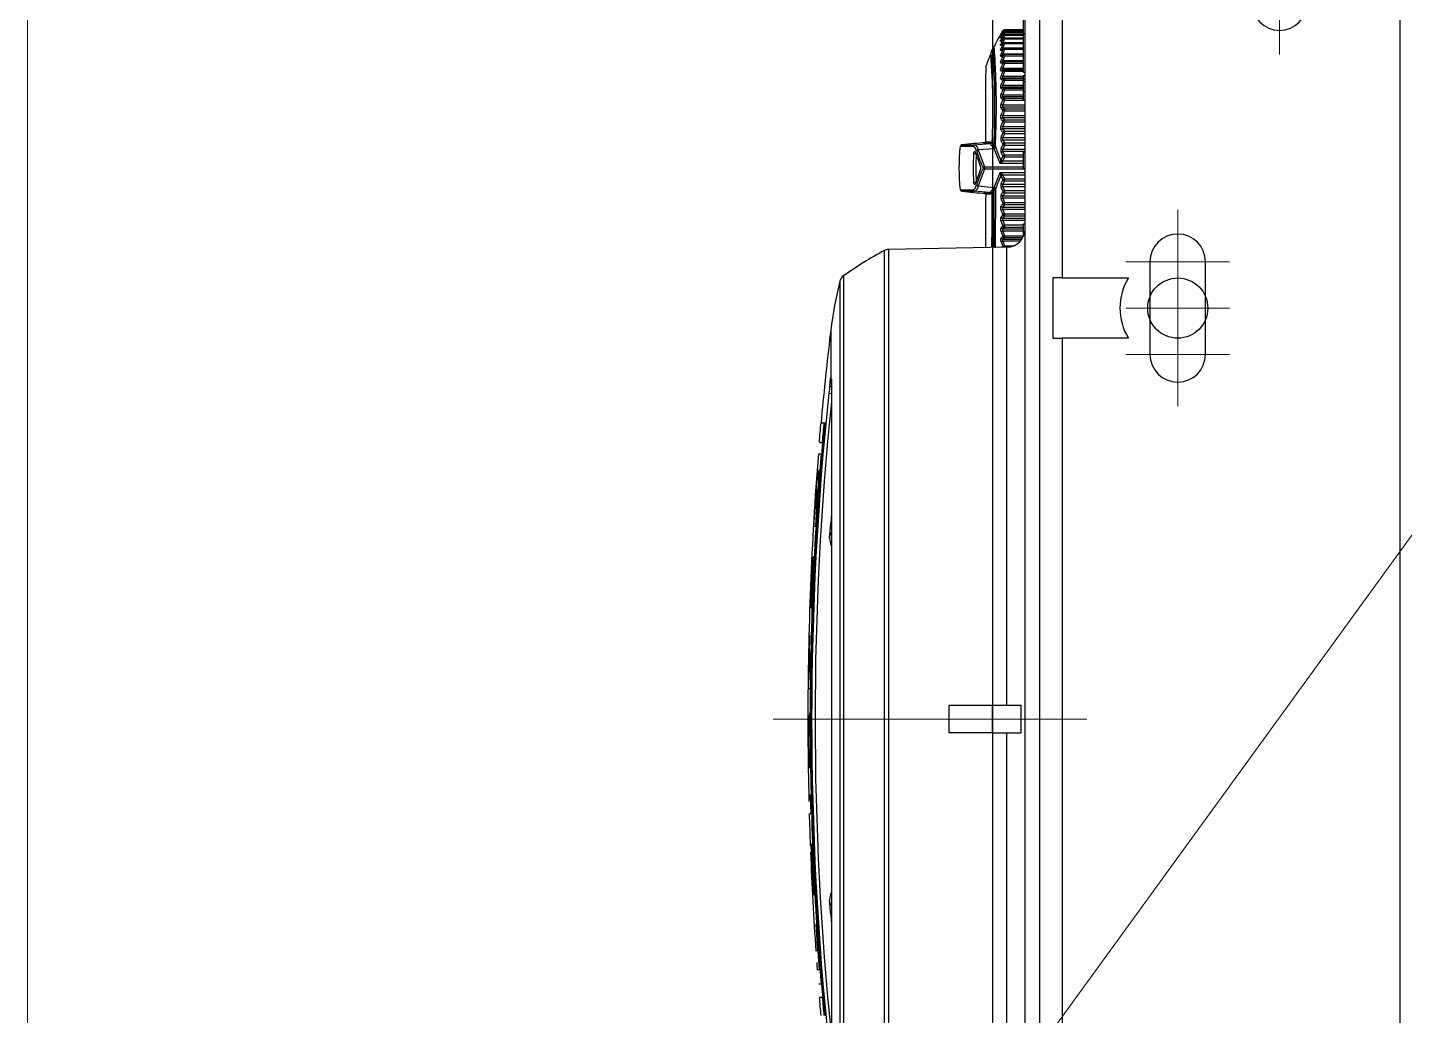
# Model space of a CAD drawing. Header units: millimetres. Extents: x -16130 to 36813, y -8099 to 27484.
# Drawn here: x 30734.5 to 30883.3, y 17626.1 to 17732.9 of the extents above; entities that cross this region are included whole.
import ezdxf

# ---------------------------------------------------------------- set-up
doc = ezdxf.new("R2010")
doc.units = ezdxf.units.MM
doc.header["$LTSCALE"] = 6
doc.linetypes.add('CENTER2', pattern=[28.575, 19.05, -3.175, 3.175, -3.175])
for name, color, linetype, lineweight in [('05_CENTER', 4, 'CENTER2', 13), ('07_TEXT', 3, 'Continuous', 13), ('08_DIM', 3, 'Continuous', 13)]:
    doc.layers.add(name, color=color, linetype=linetype, lineweight=lineweight)

# ---------------------------------------------------------------- blocks, each defined once
blk = doc.blocks.new('140.096b')
at = {"color": 0}
for p, q in [((-82.05, 78.86), (-83.94, 78.86)), ((-79.1, 78.89), (-79.1, 78.86)), ((-73.46, 78.79), (-79.1, 78.89)), ((-112.46, 77.37), (-112.46, 77.7)), ((-111.05, 77.55), (-111.05, 77.8)), ((-109.45, 77.73), (-104.58, 78.07)), ((-109.45, 77.9), (-109.45, 77.73)), ((-104.58, 78.12), (-107.45, 77.93)), ((-107.45, 77.93), (-107.45, 78.04)), ((-104.58, 78.07), (-104.58, 78.12)), ((-96.33, 78.63), (-101.36, 78.41)), ((-101.36, 78.26), (-95.89, 78.51)), ((-101.36, 78.41), (-101.36, 78.26)), ((-99.37, 78.48), (-95.99, 78.62)), ((-96.3, 78.59), (-99.37, 78.46)), ((-99.37, 78.43), (-96.3, 78.56)), ((-95.89, 78.55), (-99.37, 78.41)), ((-99.37, 78.46), (-99.37, 78.48)), ((-99.37, 78.41), (-99.37, 78.43)), ((-96.3, 78.56), (-96.3, 78.59)), ((-96.3, 78.56), (-96.3, 78.54)), ((-95.99, 78.62), (-95.99, 78.65)), ((-95.99, 78.62), (-95.99, 78.55)), ((-95.89, 78.51), (-95.89, 78.55)), ((-92.61, 78.76), (-92.61, 78.62)), ((-92.61, 78.62), (-90.61, 78.67)), ((-90.61, 78.67), (-90.61, 78.81)), ((-87.63, 78.78), (-85.63, 78.8)), ((-87.63, 78.78), (-87.63, 78.65)), ((-87.39, 78.83), (-87.39, 78.78)), ((-81.76, 78.69), (-81.76, 78.81)), ((-79.1, 78.86), (-79.1, 78.68)), ((-79.1, 78.86), (-77.28, 78.84)), ((-77.28, 78.84), (-77.28, 78.73)), ((-77.28, 78.73), (-75.28, 78.69)), ((-75.28, 78.8), (-73.46, 78.76)), ((-75.28, 78.69), (-75.28, 78.8)), ((-73.46, 78.76), (-73.46, 78.79)), ((-73.46, 78.76), (-73.46, 78.57)), ((-70.36, 78.7), (-70.36, 78.56)), ((-64.99, 78.49), (-70.36, 78.7)), ((-70.36, 78.56), (-64.89, 78.34)), ((-68.36, 78.6), (-64.99, 78.46)), ((-68.36, 78.59), (-68.36, 78.6)), ((-65.3, 78.46), (-68.36, 78.59)), ((-68.36, 78.53), (-68.36, 78.55)), ((-68.36, 78.55), (-65.3, 78.42)), ((-64.89, 78.38), (-68.36, 78.53)), ((-65.3, 78.42), (-65.3, 78.46)), ((-65.3, 78.42), (-65.3, 78.4)), ((-64.99, 78.46), (-64.99, 78.49)), ((-64.99, 78.46), (-64.99, 78.38)), ((-64.89, 78.34), (-64.89, 78.38)), ((-61.61, 78.31), (-58.1, 78.09)), ((-61.61, 78.16), (-61.61, 78.31)), ((-59.6, 78.04), (-61.61, 78.16)), ((-59.6, 78.16), (-58.65, 78.1)), ((-59.6, 78.13), (-59.6, 78.16)), ((-58.65, 78.07), (-59.6, 78.13)), ((-58.48, 78.03), (-59.6, 78.1)), ((-59.6, 78.1), (-59.6, 78.04)), ((-59.6, 78.04), (-59.6, 77.93)), ((-58.65, 78.1), (-58.65, 78.07)), ((-58.48, 78.03), (-58.48, 77.86)), ((-57.48, 77.89), (-57.48, 77.79)), ((-55.48, 77.75), (-57.48, 77.89)), ((-55.68, 77.79), (-55.68, 77.89)), ((-53.75, 77.8), (-53.75, 77.55)), ((-52.51, 77.71), (-52.51, 77.39)), ((-52.51, 77.39), (-52.51, 77.27)), ((-50.38, 77.54), (-50.38, 77.11)), ((-45.88, 76.41), (-118.92, 76.41)), ((-112.46, 77.37), (-112.46, 77.26)), ((-103.54, 76.5), (-101.94, 76.62)), ((-62.86, 76.62), (-61.26, 76.5)), ((-46.13, 76.56), (-46.14, 76.57)), ((-45.47, 76.5), (-46.13, 76.56)), ((-41.69, 76.5), (-45.47, 76.5)), ((-40.4, 76.5), (-41.69, 76.5)), ((-34.52, 75.12), (-130.28, 75.12)), ((-35.08, 75.51), (-129.72, 75.51)), ((-31.66, 70.26), (-133.14, 70.26)), ((-31.78, 70.72), (-133.02, 70.72)), ((-31.43, 57.47), (-31.66, 70.26)), ((-83.9, 63.7), (-80.9, 63.7)), ((-83.9, 59.05), (-83.9, 63.7)), ((-80.9, 63.7), (-80.9, 59.05)), ((-24.38, 61.06), (-24.38, 60.74)), ((-21.35, 60.74), (-21.35, 61.06)), ((-25.71, 59.19), (-25.71, 59.75)), ((-25.52, 59.36), (-25.38, 60.95)), ((-25.52, 59.93), (-25.52, 59.36)), ((-24.81, 60.55), (-24.96, 58.85)), ((-23.01, 59.87), (-24.81, 60.55)), ((-24.59, 60.85), (-23.08, 60.32)), ((-23.01, 55.5), (-23.01, 59.87)), ((-22.73, 59.87), (-23.01, 59.87)), ((-20.92, 60.55), (-22.73, 59.87)), ((-22.73, 59.87), (-22.73, 55.7)), ((-22.66, 60.32), (-21.14, 60.85)), ((-20.78, 58.85), (-20.92, 60.55)), ((-20.35, 60.95), (-20.21, 59.36)), ((-20.21, 59.36), (-20.21, 59.93)), ((-20.03, 59.75), (-20.03, 59.19)), ((-83.9, 59.05), (-83.9, 55.91)), ((-80.9, 59.05), (-83.9, 59.05)), ((-80.9, 59.05), (-80.9, 55.91)), ((-25.67, 59.05), (-25.71, 59.19)), ((-25.52, 59.36), (-25.49, 59.23)), ((-25.08, 58.66), (-25.2, 58.7)), ((-25.06, 58.89), (-24.96, 58.85)), ((-24.96, 58.85), (-23.37, 58.2)), ((-23.77, 58.08), (-23.69, 58.1)), ((-23.37, 58.2), (-23.37, 55.5)), ((-22.37, 58.2), (-20.78, 58.85)), ((-22.37, 55.7), (-22.37, 58.2)), ((-22.05, 58.1), (-21.97, 58.08)), ((-20.78, 58.85), (-20.67, 58.89)), ((-20.54, 58.71), (-20.65, 58.66)), ((-20.24, 59.23), (-20.21, 59.36)), ((-20.03, 59.19), (-20.07, 59.05)), ((-12.39, 57.9), (-12.39, 58.08)), ((-133.37, 57.47), (-83.9, 57.47)), ((-80.9, 57.47), (-31.43, 57.47)), ((-31.28, 57.72), (-31.44, 57.72)), ((-30.78, 57.9), (-31.28, 57.72)), ((-31.28, 57.72), (-31.28, 56.73)), ((-30.78, 56.02), (-30.78, 57.9)), ((-30.56, 57.9), (-30.56, 55.84)), ((-30.42, 57.72), (-30.56, 57.9)), ((-30.42, 55.76), (-30.42, 57.72)), ((-30.18, 57.72), (-30.42, 57.72)), ((-29.69, 57.9), (-30.18, 57.72)), ((-30.18, 57.72), (-30.18, 55.7)), ((-29.69, 55.7), (-29.69, 57.9)), ((-29.45, 57.9), (-29.45, 55.7)), ((-29.28, 57.72), (-29.45, 57.9)), ((-29.28, 55.7), (-29.28, 57.72)), ((-29.02, 57.72), (-29.28, 57.72)), ((-28.55, 57.9), (-29.02, 57.72)), ((-29.02, 57.72), (-29.02, 55.7)), ((-28.55, 55.5), (-28.55, 57.9)), ((-28.3, 57.9), (-28.3, 55.5)), ((-28.08, 57.72), (-28.3, 57.9)), ((-28.08, 55.5), (-28.08, 57.72)), ((-27.82, 57.72), (-28.08, 57.72)), ((-27.36, 57.9), (-27.82, 57.72)), ((-27.82, 57.72), (-27.82, 55.5)), ((-27.36, 55.5), (-27.36, 57.9)), ((-27.11, 57.9), (-27.11, 55.5)), ((-26.85, 57.72), (-27.11, 57.9)), ((-26.85, 55.5), (-26.85, 57.72)), ((-26.58, 57.72), (-26.85, 57.72)), ((-26.14, 57.9), (-26.58, 57.72)), ((-26.58, 57.72), (-26.58, 55.5)), ((-26.14, 55.5), (-26.14, 57.9)), ((-25.88, 57.9), (-25.88, 55.5)), ((-25.59, 57.72), (-25.88, 57.9)), ((-25.59, 55.5), (-25.59, 57.72)), ((-25.31, 57.72), (-25.59, 57.72)), ((-24.9, 57.9), (-25.31, 57.72)), ((-25.31, 57.72), (-25.31, 55.5)), ((-24.9, 55.5), (-24.9, 57.9)), ((-24.63, 57.9), (-24.63, 55.5)), ((-24.3, 57.72), (-24.63, 57.9)), ((-24.3, 55.5), (-24.3, 57.72)), ((-24.02, 57.72), (-24.3, 57.72)), ((-23.63, 57.9), (-24.02, 57.72)), ((-24.02, 57.72), (-24.02, 55.5)), ((-23.6, 57.93), (-23.63, 57.9)), ((-23.63, 55.5), (-23.63, 57.9)), ((-22.1, 57.9), (-22.14, 57.93)), ((-22.1, 57.9), (-22.1, 55.7)), ((-21.71, 57.72), (-22.1, 57.9)), ((-21.71, 55.7), (-21.71, 57.72)), ((-21.43, 57.72), (-21.71, 57.72)), ((-21.1, 57.9), (-21.43, 57.72)), ((-21.43, 57.72), (-21.43, 55.7)), ((-21.1, 55.5), (-21.1, 57.9)), ((-20.84, 57.9), (-20.84, 55.5)), ((-20.42, 57.72), (-20.84, 57.9)), ((-20.42, 55.5), (-20.42, 57.72)), ((-20.15, 57.72), (-20.42, 57.72)), ((-19.86, 57.9), (-20.15, 57.72)), ((-20.15, 57.72), (-20.15, 55.5)), ((-19.86, 55.5), (-19.86, 57.9)), ((-19.59, 57.9), (-19.59, 55.5)), ((-19.16, 57.72), (-19.59, 57.9)), ((-19.16, 55.5), (-19.16, 57.72)), ((-18.89, 57.72), (-19.16, 57.72)), ((-18.63, 57.9), (-18.89, 57.72)), ((-18.89, 57.72), (-18.89, 55.5)), ((-18.63, 55.5), (-18.63, 57.9)), ((-18.37, 57.9), (-18.37, 55.5)), ((-17.92, 57.72), (-18.37, 57.9)), ((-17.92, 55.5), (-17.92, 57.72)), ((-17.65, 57.72), (-17.92, 57.72)), ((-17.43, 57.9), (-17.65, 57.72)), ((-17.65, 57.72), (-17.65, 55.5)), ((-17.43, 55.5), (-17.43, 57.9)), ((-17.19, 57.9), (-17.19, 55.5)), ((-16.71, 57.72), (-17.19, 57.9)), ((-16.71, 55.5), (-16.71, 57.72)), ((-16.46, 57.72), (-16.71, 57.72)), ((-16.28, 57.9), (-16.46, 57.72)), ((-16.46, 57.72), (-16.46, 55.5)), ((-16.28, 55.5), (-16.28, 57.9)), ((-16.05, 57.9), (-16.05, 55.5)), ((-15.56, 57.72), (-16.05, 57.9)), ((-15.56, 55.5), (-15.56, 57.72)), ((-15.31, 57.72), (-15.56, 57.72)), ((-15.18, 57.9), (-15.31, 57.72)), ((-15.31, 57.72), (-15.31, 55.7)), ((-15.18, 55.7), (-15.18, 57.9)), ((-14.95, 57.9), (-14.95, 55.7)), ((-14.46, 57.72), (-14.95, 57.9)), ((-14.46, 55.7), (-14.46, 57.72)), ((-14.23, 57.72), (-14.46, 57.72)), ((-14.13, 57.9), (-14.23, 57.72)), ((-14.23, 57.72), (-14.23, 55.7)), ((-14.13, 55.7), (-14.13, 57.9)), ((-13.92, 57.9), (-13.92, 55.7)), ((-13.42, 57.72), (-13.92, 57.9)), ((-13.42, 55.7), (-13.42, 57.72)), ((-13.21, 57.72), (-13.42, 57.72)), ((-13.16, 57.9), (-13.21, 57.72)), ((-13.21, 57.72), (-13.21, 55.7)), ((-13.16, 55.7), (-13.16, 57.9)), ((-12.96, 57.91), (-12.96, 55.7)), ((-12.46, 57.72), (-12.96, 57.91)), ((-12.46, 55.7), (-12.46, 57.72)), ((-12.26, 57.72), (-12.46, 57.72)), ((-12.25, 57.91), (-12.26, 57.72)), ((-12.26, 57.72), (-12.26, 55.7)), ((-12.25, 55.7), (-12.25, 57.91)), ((-12.07, 57.91), (-12.07, 55.7)), ((-11.57, 57.72), (-12.07, 57.91)), ((-11.57, 55.7), (-11.57, 57.72)), ((-11.39, 57.72), (-11.57, 57.72)), ((-11.43, 57.91), (-11.39, 57.72)), ((-11.39, 55.7), (-11.39, 57.72)), ((-11.27, 57.91), (-11.27, 55.7)), ((-10.77, 57.73), (-11.27, 57.91)), ((-10.77, 55.7), (-10.77, 57.73)), ((-10.61, 57.73), (-10.77, 57.73)), ((-10.61, 55.7), (-10.61, 57.73)), ((-10.55, 57.91), (-10.55, 55.7)), ((-10.07, 57.73), (-10.55, 57.91)), ((-10.07, 55.7), (-10.07, 57.73)), ((-9.92, 57.73), (-10.07, 57.73)), ((-9.93, 57.92), (-9.93, 57.78)), ((-9.46, 57.73), (-9.93, 57.92)), ((-9.92, 55.7), (-9.92, 57.73)), ((-9.46, 55.7), (-9.46, 57.73)), ((-9.33, 57.73), (-9.46, 57.73)), ((-9.4, 57.92), (-9.4, 57.88)), ((-8.95, 57.73), (-9.4, 57.92)), ((-9.33, 55.7), (-9.33, 57.73)), ((-8.55, 57.73), (-8.95, 57.91)), ((-8.95, 55.7), (-8.95, 57.73)), ((-8.84, 57.73), (-8.95, 57.73)), ((-8.84, 55.7), (-8.84, 57.73)), ((-8.55, 55.7), (-8.55, 57.73)), ((-8.45, 57.73), (-8.55, 57.73)), ((-8.25, 57.73), (-8.49, 57.85)), ((-8.45, 55.7), (-8.45, 57.73)), ((-8.25, 55.7), (-8.25, 57.73)), ((-8.17, 57.73), (-8.25, 57.73)), ((-8.07, 57.74), (-8.18, 57.79)), ((-8.17, 55.7), (-8.17, 57.73)), ((-8.07, 55.7), (-8.07, 57.74)), ((-8, 57.74), (-8.07, 57.74)), ((-8, 55.7), (-8, 57.74)), ((-8, 57.74), (-7.95, 57.74)), ((-7.95, 55.7), (-7.95, 57.74)), ((-162.67, 55.5), (9.9, 55.5)), ((-83.9, 55.91), (-80.9, 55.91)), ((-29.73, 55.7), (-30.27, 55.7)), ((-30.07, 55.7), (-30.14, 55.7)), ((-29.73, 55.52), (-29.73, 55.73)), ((-28.94, 55.7), (-29.73, 55.7)), ((-28.94, 55.5), (-28.94, 55.7)), ((-22.88, 55.7), (-22.88, 55.5)), ((-21.24, 55.7), (-22.88, 55.7)), ((-21.24, 55.5), (-21.24, 55.73)), ((-15.54, 55.7), (-15.54, 55.5)), ((-14.62, 55.7), (-15.54, 55.7)), ((-14.62, 55.7), (-14.62, 55.5)), ((-13.54, 55.7), (-14.62, 55.7)), ((-13.54, 55.7), (-13.54, 55.5)), ((-13.23, 55.7), (-13.54, 55.7)), ((-13.23, 55.7), (-13.23, 55.5)), ((-12.89, 55.7), (-13.23, 55.7)), ((-12.89, 55.7), (-12.89, 55.5)), ((-12.52, 55.7), (-12.52, 55.5)), ((-8.39, 55.7), (-12.52, 55.7)), ((-8.35, 55.7), (-8.35, 55.5)), ((-6.87, 55.7), (-8.35, 55.7)), ((9.9, 53.95), (-162.67, 53.95)), ((-34.75, 52.5), (-41.25, 52.5)), ((-41.25, 52.5), (-41.25, 51.5)), ((-34.75, 51.5), (-34.75, 52.5)), ((-41.25, 51.5), (-124.75, 51.5)), ((-41.25, 44.34), (-41.25, 51.5)), ((-34.75, 51.5), (-34.75, 44.34)), ((-3.25, 51.5), (-34.75, 51.5)), ((10.62, 15), (-163.38, 15))]:
    blk.add_line(p, q, dxfattribs=at)
blk.add_circle((-38, 39), 3.25, dxfattribs=at)
for centre, radius, start, end in [((-84.51, 46.68), 32.24, 85.1132, 95.5527), ((-84.86, 102.27), 23.58, 263.8589, 276.8544), ((-82.4, -256.36), 334.92, 83.9717, 96.0283), ((-82.4, -256.54), 334.73, 84.124, 95.8757), ((-82.4, -276.86), 355.85, 83.3856, 84.8375), ((-99.31, 23.46), 53.21, 94.5575, 95.3784), ((-101.92, 74.92), 1.7, 63.4654, 90.5333), ((-62.88, 74.92), 1.7, 89.4667, 116.5346), ((-65.49, 23.48), 53.19, 84.6236, 85.4449), ((-49.26, 57.12), 19.69, 81.3113, 84.0706), ((-47.36, 67), 9.65, 82.73, 83.689), ((-46.28, 76.52), 0.0743, 93.2442, 104.813), ((-36.02, 164.23), 88.24, 263.3172, 263.8528), ((-65.68, -112.98), 190.56, 83.9098, 84.1137), ((-86.69, -313.2), 392.44, 83.2252, 83.374), ((-45.26, 35.67), 41.11, 75.678, 83.214), ((-35.33, 74.54), 1, 35.5058, 75.678), ((-67.99, 51.24), 41.11, 28.2683, 35.5058), ((-32.66, 70.24), 1, 1, 28.2683), ((-22.87, 40.52), 22.12, 83.8607, 96.1393), ((-1049.28, 61.78), 1028.75, 359.96322, 0.04079), ((74.38, 52.5), 100.25, 174.3755, 175.8664), ((-25.19, 62.29), 0.199, 94.7817, 171.5499), ((502.32, 61.64), 527.7, 179.9239905439999, 179.9240174110001), ((502.32, 61.64), 527.7, 179.924, 179.9243), ((502.32, 61.64), 527.7, 179.9243, 180.0744), ((-120.12, 52.5), 100.25, 4.1318, 5.622), ((-29.3, -166), 225.78, 89.0875, 90.5531), ((-28.34, 48.26), 12.99, 65.1132, 73.6983), ((-22.87, 60.89), 0.611, 249.9476, 290.0524), ((-17.4, 48.26), 12.99, 106.3017, 114.8868), ((-16.44, -164.76), 224.55, 88.8539, 90.9161), ((-17.21, 44.3), 16.32, 66.1603, 71.344), ((-38.95, 54.11), 8.49, 26.558, 27.7446), ((-22.59, 34.39), 25.09, 109.2444, 110.46), ((-36.57, 53.28), 7.81, 36.2672, 37.9285), ((-21.53, 34.79), 24.7, 109.5076, 110.7216), ((-35.07, 52.17), 8.26, 43.9224, 45.6815), ((-20.53, 35.69), 23.82, 109.9432, 111.1728), ((-33.89, 50.84), 9.23, 49.8374, 51.5955), ((-19.52, 36.88), 22.64, 110.5641, 111.8184), ((-32.85, 49.31), 10.56, 54.4157, 56.1206), ((-18.56, 38.42), 21.11, 111.3979, 112.6921), ((-26, 57.45), 0.677, 67.2106, 112.7824), ((-31.85, 47.66), 12.08, 57.9733, 59.6115), ((-17.61, 40.16), 19.39, 112.4668, 113.8123), ((-25.02, 58.92), 0.282, 199.9742, 230.2864), ((-24.98, 59.08), 0.213, 216.0166, 246.9638), ((-30.2, 43.83), 15.69, 65.4824, 70.9738), ((-24.76, 57.43), 0.7, 67.6596, 112.3366), ((-30.9, 45.85), 13.81, 60.7714, 62.3302), ((-16.69, 42.04), 17.53, 113.8259, 115.2348), ((-23.98, 59.72), 1.64, 280.2919, 291.9701), ((-23.99, 58.48), 0.683, 305.0103, 335.1004), ((-21.75, 59.72), 1.64, 248.0299, 259.7081), ((-21.75, 58.48), 0.683, 204.8996, 234.9897), ((-15.54, 43.83), 15.69, 109.0263, 114.5175), ((-29.05, 42.04), 17.54, 64.7655, 66.1737), ((-14.84, 45.87), 13.79, 117.6689, 119.2296), ((-20.98, 57.43), 0.7, 67.6596, 112.3443), ((-28.12, 40.16), 19.39, 66.1876, 67.5332), ((-20.76, 59.08), 0.213, 293.0407, 324.0015), ((-20.72, 58.92), 0.282, 309.7116, 340.0265), ((-16.22, 151.16), 92.56, 267.326, 272.44), ((-16.48, 162.34), 103.59, 267.8042, 273.6384), ((-13.9, 47.68), 12.05, 120.3866, 122.0286), ((-16.44, 136.52), 77.59, 267.311, 274.2558), ((-16.51, 129.99), 71.03, 267.1288, 274.2081), ((-19.74, 57.45), 0.677, 67.2109, 112.7961), ((-27.18, 38.42), 21.11, 67.3079, 68.6021), ((-12.91, 49.34), 10.53, 123.8763, 125.5874), ((-26.21, 36.89), 22.63, 68.1813, 69.4362), ((-11.88, 50.89), 9.18, 128.3991, 130.168), ((-25.21, 35.7), 23.8, 68.8268, 70.0571), ((-10.71, 52.22), 8.18, 134.3105, 136.0856), ((-24.19, 34.82), 24.68, 69.2778, 70.493), ((-9.25, 53.34), 7.71, 142.0605, 143.7438), ((-23.13, 34.42), 25.06, 69.5392, 70.7564), ((-6.91, 54.17), 8.34, 152.0515, 153.4541), ((-22.09, 34.36), 25.11, 69.626, 70.8528), ((-1.13, 54.68), 12.63, 164.3679, 165.2272), ((-21.01, 34.8), 24.66, 69.5389, 70.7925), ((-16.22, 151.16), 92.56, 272.44, 274.0084), ((-19.97, 35.56), 23.88, 69.2738, 70.5643), ((-27.37, 54.7), 16.17, 11.4241, 12.0978), ((-16.51, 129.99), 71.03, 274.2081, 274.7511), ((-18.94, 36.7), 22.74, 68.8306, 70.1733), ((-10.09, 55.69), 3.49, 99.6946, 106.0065), ((-19.52, 54.15), 9.55, 23.0953, 24.3288), ((-17.96, 38.1), 21.33, 68.1882, 69.5966), ((-16.44, 136.52), 77.59, 274.4222, 274.4702), ((-10.45, 58.42), 0.722, 45.8331, 69.5884), ((-17.21, 53.3), 8.52, 32.6925, 34.2293), ((-9.69, 59.12), 0.285, 214.0929, 255.5301), ((-17.05, 39.68), 19.75, 67.3409, 68.8279), ((-16.97, 43.33), 17.1, 58.4104, 65.0687), ((-16.19, 52.2), 8.84, 40.2153, 41.8782), ((-16.2, 41.4), 18.03, 66.2535, 67.835), ((-15.7, 50.9), 9.73, 46.0168, 47.7078), ((-15.47, 43.13), 16.31, 64.9066, 66.5917), ((-15.49, 49.5), 10.9, 50.4676, 52.1452), ((-14.84, 44.88), 14.59, 63.2502, 65.0543), ((-15.45, 48.06), 12.18, 53.911, 55.5624), ((-14.36, 46.51), 13, 61.2404, 63.1644), ((-15.54, 46.63), 13.51, 56.5868, 58.2085), ((-14, 48.06), 11.51, 58.807, 60.8569), ((-29.43, 57.5), 2, 181, 270), ((-11.59, 57.72), 0.2, 0, 11.3242), ((-10.81, 57.73), 0.2, 0, 23.0204), ((-11.77, 56.75), 2.11, 30.7779, 36.9984), ((-10.12, 57.73), 0.2, 0, 32.6358), ((-9.53, 57.73), 0.2, 0, 40.1738), ((-9.04, 57.73), 0.2, 0, 45.9869), ((-8.65, 57.73), 0.2, 0, 50.4475), ((-8.37, 57.73), 0.2, 0, 53.8993), ((-8.2, 57.74), 0.2, 0, 56.5826), ((-8.15, 57.74), 0.2, 0, 58.6921), ((-38, 39), 6.25, 58.6677, 121.3323)]:
    blk.add_arc(centre, radius, start, end, dxfattribs=at)
for centre, major_axis, ratio, start_param, end_param in [((-47.28, 76.22), (0.053, 0.497), 0.000062, -1.161443, -0.057525), ((-25.18, 60.94), (-0.2, 0), 0.948219, 4.817759, 6.184771), ((-20.55, 60.94), (0.2, 0), 0.948219, 0.098414, 1.465427), ((-25.72, 59.95), (0.2, -0.001), 0.963046, 4.7877, 6.202795), ((-24.67, 60.55), (0.056, 0.192), 0.684095, 0.518464, 1.767929), ((-22.87, 59.87), (0.084, 0.181), 0.663374, 0.609672, 1.868987), ((-22.87, 59.87), (-0.084, 0.181), 0.663374, 4.414198, 5.673513), ((-21.06, 60.55), (-0.056, 0.192), 0.684095, 4.515257, 5.764722), ((-20.01, 59.95), (-0.2, -0.001), 0.963046, 0.08039, 1.495485), ((-30.81, 57.9), (0.066, -0.189), 0.153377, 1.51735, 2.749876), ((-30.36, 57.9), (-0.158, -0.123), 0.9102, 4.338587, 5.573051), ((-29.74, 57.9), (0.067, -0.189), 0.234205, 1.488097, 2.722057), ((-29.27, 57.9), (-0.139, -0.143), 0.884925, 4.188029, 5.423347), ((-28.61, 57.9), (0.068, -0.188), 0.313276, 1.457735, 2.692788), ((-28.12, 57.9), (-0.124, -0.157), 0.852753, 4.069532, 5.305492), ((-27.44, 57.9), (0.07, -0.187), 0.389972, 1.425706, 2.661469), ((-26.93, 57.9), (-0.111, -0.166), 0.813987, 3.975216, 5.21151), ((-26.24, 57.9), (0.073, -0.186), 0.463679, 1.391311, 2.62758), ((-25.72, 57.9), (-0.101, -0.173), 0.768929, 3.898681, 5.135159), ((-25.72, 59.38), (0.2, 0), 0.941224, 4.794545, 6.201845), ((-25.69, 59.24), (0.176, 0.094), 0.925751, 4.33584, 5.695297), ((-25.65, 59.22), (-0.032, 0.197), 0.960823, 2.960437, 4.501889), ((-25.31, 58.96), (0.156, 0.125), 0.647861, 4.389327, 5.371875), ((-25.21, 58.89), (0.076, 0.185), 0.727477, 3.742692, 4.992291), ((-25.1, 58.85), (0.065, 0.189), 0.678408, 3.705238, 4.942823), ((-25.01, 57.9), (0.076, -0.185), 0.533856, 1.353845, 2.59031), ((-24.48, 57.9), (-0.093, -0.177), 0.717948, 3.835189, 5.071736), ((-23.76, 57.9), (0.081, -0.183), 0.599941, 1.312249, 2.548834), ((-23.68, 57.93), (0.052, -0.193), 0.426424, 1.455693, 2.62739), ((-22.05, 57.93), (-0.052, -0.193), 0.426424, 3.655796, 4.827493), ((-21.97, 57.9), (-0.081, -0.183), 0.599941, 3.734352, 4.970936), ((-21.26, 57.9), (0.093, -0.177), 0.717948, 1.211449, 2.447996), ((-20.73, 57.9), (-0.076, -0.185), 0.533856, 3.692876, 4.92934), ((-20.64, 58.85), (-0.065, 0.189), 0.678408, 1.340362, 2.577947), ((-20.52, 58.89), (-0.076, 0.185), 0.727587, 1.290767, 2.540397), ((-20.43, 58.96), (-0.156, 0.125), 0.647852, 0.911082, 1.893973), ((-20.08, 59.22), (0.032, 0.197), 0.960822, 1.781305, 3.322772), ((-20.05, 59.24), (-0.176, 0.094), 0.925751, 0.587888, 1.947345), ((-20.01, 59.38), (-0.2, 0), 0.941224, 0.081341, 1.48864), ((-20.02, 57.9), (0.101, -0.173), 0.768929, 1.148026, 2.384504), ((-19.5, 57.9), (-0.073, -0.186), 0.463679, 3.655605, 4.891874), ((-18.8, 57.9), (0.111, -0.166), 0.813987, 1.071676, 2.307969), ((-18.29, 57.9), (-0.07, -0.187), 0.389972, 3.621717, 4.857479), ((-17.61, 57.9), (0.124, -0.157), 0.852753, 0.977693, 2.213653), ((-17.12, 57.9), (-0.068, -0.188), 0.313276, 3.590397, 4.82545), ((-16.47, 57.9), (0.139, -0.143), 0.884925, 0.859838, 2.095156), ((-16, 57.9), (-0.067, -0.189), 0.234205, 3.561128, 4.795088), ((-15.37, 57.9), (0.158, -0.123), 0.9102, 0.710134, 1.944598), ((-14.92, 57.9), (-0.066, -0.189), 0.153377, 3.533309, 4.765836), ((-14.33, 57.9), (0.176, -0.094), 0.928416, 0.521408, 1.754589), ((-13.91, 57.9), (-0.066, -0.189), 0.071434, 3.506452, 4.737167), ((-13.36, 57.9), (0.192, -0.054), 0.939368, 0.291997, 1.523612), ((-12.96, 57.91), (0.066, 0.189), 0.010961, 4.716205, 5.944657), ((-12.45, 57.91), (0.2, -0.007), 0.943028, 0.03489, 1.264471), ((-12.09, 57.91), (0.067, 0.189), 0.093143, 4.745223, 5.971068), ((-11.63, 57.91), (-0.196, -0.042), 0.939325, 3.114894, 4.146607), ((-11.3, 57.91), (0.068, 0.188), 0.174451, 4.775169, 5.997916), ((-10.89, 57.91), (-0.182, -0.082), 0.928338, 3.124213, 3.914437), ((-10.6, 57.91), (0.07, 0.187), 0.254216, 4.806618, 6.025971), ((-10.24, 57.92), (-0.165, -0.112), 0.910167, 3.123574, 3.722119), ((-10, 57.92), (0.072, 0.187), 0.331807, 4.84014, 6.055661), ((-9.69, 57.92), (-0.149, -0.133), 0.88498, 3.134385, 3.568195), ((-9.49, 57.92), (0.075, 0.185), 0.406588, 4.876462, 6.087921), ((-9.24, 57.92), (-0.135, -0.148), 0.853046, 3.139367, 3.444999), ((-9.08, 57.93), (0.079, 0.184), 0.477979, 4.975447, 6.123464), ((-8.9, 57.93), (-0.123, -0.158), 0.81462, 3.127119, 3.345124), ((-8.78, 57.93), (0.084, 0.181), 0.545421, 5.262881, 6.163404), ((-8.59, 57.94), (0.09, 0.178), 0.608397, 5.560943, 6.209024), ((-8.5, 57.94), (0.097, 0.175), 0.666469, 5.869396, 6.261744), ((-31.31, 57.72), (-0.179, -0.09), 0.92213, 4.553238, 5.000389), ((-31.31, 57.72), (0.07, -0.187), 0.152232, 1.514102, 2.744763), ((-30.23, 57.72), (-0.161, -0.119), 0.904, 4.367205, 5.599623), ((-30.23, 57.72), (0.071, -0.187), 0.232491, 1.483144, 2.715135), ((-29.09, 57.72), (-0.144, -0.139), 0.878842, 4.217395, 5.450614), ((-29.09, 57.72), (0.072, -0.187), 0.311008, 1.451028, 2.684041), ((-27.9, 57.72), (-0.129, -0.153), 0.846818, 4.09788, 5.331673), ((-27.9, 57.72), (0.074, -0.186), 0.387171, 1.417188, 2.650785), ((-26.68, 57.72), (-0.116, -0.163), 0.808263, 4.001691, 5.235707), ((-26.68, 57.72), (0.077, -0.185), 0.460358, 1.380869, 2.614862), ((-25.42, 57.72), (-0.106, -0.17), 0.763454, 3.922944, 5.157092), ((-25.42, 57.72), (0.081, -0.183), 0.530031, 1.341345, 2.575446), ((-24.15, 57.72), (-0.098, -0.175), 0.712806, 3.857101, 5.091211), ((-24.15, 57.72), (0.085, -0.181), 0.595637, 1.297551, 2.53169), ((-21.58, 57.72), (-0.085, -0.181), 0.595637, 3.751495, 4.985634), ((-21.58, 57.72), (0.098, -0.175), 0.712806, 1.191974, 2.426084), ((-20.31, 57.72), (-0.081, -0.183), 0.530031, 3.70774, 4.94184), ((-20.31, 57.72), (0.106, -0.17), 0.763454, 1.126093, 2.360241), ((-19.06, 57.72), (-0.077, -0.185), 0.460358, 3.668323, 4.902317), ((-19.06, 57.72), (0.116, -0.163), 0.808263, 1.047478, 2.281494), ((-17.83, 57.72), (-0.074, -0.186), 0.387171, 3.6324, 4.865997), ((-17.83, 57.72), (0.129, -0.153), 0.846818, 0.951512, 2.185306), ((-16.65, 57.72), (-0.072, -0.187), 0.311008, 3.599145, 4.832158), ((-16.65, 57.72), (0.144, -0.139), 0.878842, 0.832571, 2.065791), ((-15.51, 57.72), (-0.071, -0.187), 0.232491, 3.568051, 4.800041), ((-15.51, 57.72), (0.161, -0.119), 0.904, 0.683562, 1.915981), ((-14.42, 57.72), (-0.07, -0.187), 0.152232, 3.538422, 4.769084), ((-14.42, 57.72), (0.179, -0.09), 0.92213, 0.49878, 1.729948), ((-13.41, 57.72), (-0.07, -0.188), 0.07089, 3.509856, 4.738692), ((-13.41, 57.72), (0.193, -0.051), 0.933025, 0.277906, 1.507459), ((-12.46, 57.72), (0.07, 0.187), 0.010875, 4.716444, 5.943031), ((-12.46, 57.72), (0.2, -0.006), 0.936626, 0.033135, 1.260613), ((-11.59, 57.72), (0.071, 0.187), 0.092386, 4.747312, 5.971193), ((-11.59, 57.72), (-0.196, -0.039), 0.932897, 3.141593, 4.155052), ((-11.63, 57.91), (-0.196, -0.042), 0.939325, 2.919415, 3.114894), ((-10.81, 57.73), (0.072, 0.187), 0.172976, 4.779239, 5.999912), ((-10.81, 57.73), (-0.184, -0.078), 0.921865, 3.141593, 3.931653), ((-10.89, 57.91), (-0.182, -0.082), 0.928338, 2.690057, 3.124213), ((-10.12, 57.73), (0.074, 0.186), 0.25197, 4.812837, 6.029937), ((-10.12, 57.73), (-0.168, -0.108), 0.903679, 3.141593, 3.743518), ((-9.53, 57.73), (0.077, 0.185), 0.328738, 4.848707, 6.061745), ((-9.53, 57.73), (-0.153, -0.129), 0.878465, 3.141593, 3.590659), ((-9.04, 57.73), (0.081, 0.183), 0.402636, 4.887625, 6.096359), ((-9.04, 57.73), (-0.139, -0.144), 0.846532, 3.141593, 3.466672), ((-8.65, 57.73), (-0.127, -0.154), 0.808127, 3.141593, 3.365169), ((-8.65, 57.73), (0.085, 0.181), 0.473107, 4.930333, 6.134404), ((-8.37, 57.73), (-0.118, -0.162), 0.763679, 3.141593, 3.280009), ((-8.37, 57.73), (0.09, 0.179), 0.539583, 4.977854, 6.177187), ((-8.2, 57.74), (-0.11, -0.167), 0.713561, 3.141593, 3.207117), ((-8.2, 57.74), (0.096, 0.175), 0.601603, 5.03124, 6.225726), ((-8.15, 57.74), (0.104, 0.171), 0.658728, 5.091877, 6.281654)]:
    blk.add_ellipse(centre, major_axis=major_axis, ratio=ratio, start_param=start_param, end_param=end_param, dxfattribs=at)
for points, knots in [([(-91.3, 78.82), (-88.33, 78.9), (-85.36, 78.93), (-72.83, 78.93), (-63.29, 78.56), (-53.75, 77.8)], [0.3446887, 0.3446887, 0.3446887, 0.3446887, 0.5, 0.5, 1, 1, 1, 1]), ([(-50.38, 77.11), (-55.71, 77.61), (-61.03, 77.99), (-71.71, 78.49), (-77.06, 78.61), (-87.74, 78.61), (-93.09, 78.49), (-103.76, 77.99), (-109.09, 77.61), (-114.42, 77.11)], [0, 0, 0, 0, 0.25, 0.25, 0.5, 0.5, 0.75, 0.75, 1, 1, 1, 1]), ([(-52.51, 77.39), (-57.49, 77.82), (-62.49, 78.14), (-72.49, 78.57), (-77.49, 78.68), (-87.5, 78.67), (-92.49, 78.57), (-102.48, 78.13), (-107.47, 77.81), (-112.46, 77.37)], [0, 0, 0, 0, 0.25, 0.25, 0.5, 0.5, 0.75, 0.75, 1, 1, 1, 1]), ([(-53.75, 77.55), (-58.52, 77.94), (-63.29, 78.23), (-72.84, 78.62), (-77.63, 78.72), (-87.19, 78.72), (-91.96, 78.62), (-101.51, 78.23), (-106.28, 77.94), (-111.05, 77.55)], [0, 0, 0, 0, 0.25, 0.25, 0.5, 0.5, 0.75, 0.75, 1, 1, 1, 1]), ([(-58.65, 78.1), (-58.48, 78.09), (-58.31, 78.08), (-58.15, 78.07), (-58.08, 78.06), (-58.02, 78.06), (-57.96, 78.05), (-57.9, 78.05), (-57.84, 78.04), (-57.8, 78.04), (-57.76, 78.03), (-57.74, 78.03), (-57.72, 78.03), (-57.69, 78.03), (-57.68, 78.02), (-57.68, 78.02), (-57.68, 78.02), (-57.69, 78.02), (-57.72, 78.02), (-57.73, 78.02), (-57.76, 78.02), (-57.79, 78.02), (-57.83, 78.02), (-57.87, 78.02), (-57.92, 78.03), (-57.98, 78.03), (-58.05, 78.03), (-58.12, 78.04), (-58.29, 78.05), (-58.47, 78.06), (-58.65, 78.07)], [0, 0, 0, 0, 0.190663, 0.190663, 0.190663, 0.265849, 0.265849, 0.265849, 0.342547, 0.342547, 0.342547, 0.407832, 0.407832, 0.407832, 0.498065, 0.498065, 0.498065, 0.591108, 0.591108, 0.591108, 0.653532, 0.653532, 0.653532, 0.716404, 0.716404, 0.716404, 0.799706, 0.799706, 0.799706, 1, 1, 1, 1]), ([(-57.48, 77.89), (-57.54, 77.9), (-57.58, 77.91), (-57.63, 77.93), (-57.64, 77.93), (-57.66, 77.94), (-57.67, 77.94), (-57.69, 77.95), (-57.71, 77.96), (-57.77, 77.97), (-57.82, 77.97), (-57.96, 77.99), (-58.05, 77.99), (-58.26, 78.01), (-58.37, 78.02), (-58.48, 78.03)], [0, 0, 0, 0, 0.25, 0.25, 0.375, 0.375, 0.5, 0.5, 0.625, 0.625, 0.75, 0.75, 0.875, 0.875, 1, 1, 1, 1]), ([(-58.1, 78.09), (-57.65, 78.06), (-57.18, 78.03), (-56.34, 77.96), (-56, 77.93), (-55.65, 77.89), (-55.64, 77.88), (-55.84, 77.88), (-55.94, 77.88), (-56.23, 77.89), (-56.43, 77.91), (-56.64, 77.92)], [0, 0, 0, 0, 0.25, 0.25, 0.5, 0.5, 0.75, 0.75, 0.875, 0.875, 1, 1, 1, 1]), ([(-56.64, 77.92), (-56.51, 77.91), (-56.4, 77.9), (-56.19, 77.88), (-56.1, 77.87), (-55.94, 77.85), (-55.88, 77.84), (-55.79, 77.83), (-55.76, 77.82), (-55.7, 77.8), (-55.68, 77.8), (-55.63, 77.77), (-55.6, 77.76), (-55.48, 77.75)], [0, 0, 0, 0, 0.125, 0.125, 0.25, 0.25, 0.375, 0.375, 0.5, 0.5, 0.75, 0.75, 1, 1, 1, 1]), ([(-101.96, 76.41), (-102.05, 76.41), (-102.12, 76.42), (-102.26, 76.42), (-102.32, 76.43), (-102.45, 76.45), (-102.49, 76.46), (-102.49, 76.5), (-102.47, 76.51), (-102.42, 76.53), (-102.39, 76.54), (-102.24, 76.58), (-102.11, 76.6), (-101.94, 76.62)], [0, 0, 0, 0, 0.125, 0.125, 0.25, 0.25, 0.5, 0.5, 0.625, 0.625, 0.75, 0.75, 1, 1, 1, 1]), ([(-62.86, 76.62), (-62.78, 76.61), (-62.7, 76.6), (-62.57, 76.58), (-62.51, 76.56), (-62.41, 76.54), (-62.38, 76.53), (-62.33, 76.51), (-62.31, 76.5), (-62.31, 76.46), (-62.35, 76.45), (-62.48, 76.43), (-62.54, 76.42), (-62.68, 76.42), (-62.75, 76.41), (-62.84, 76.41)], [0, 0, 0, 0, 0.125, 0.125, 0.25, 0.25, 0.375, 0.375, 0.5, 0.5, 0.75, 0.75, 0.875, 0.875, 1, 1, 1, 1]), ([(-46.3, 76.59), (-46.34, 76.59), (-46.37, 76.58), (-46.42, 76.56), (-46.43, 76.54), (-46.47, 76.5), (-46.48, 76.47), (-46.53, 76.43), (-46.54, 76.41), (-46.58, 76.39), (-46.6, 76.39), (-46.62, 76.38)], [0, 0, 0, 0, 0.25, 0.25, 0.5, 0.5, 0.75, 0.75, 0.875, 0.875, 1, 1, 1, 1]), ([(-46.13, 76.56), (-45.89, 76.52), (-45.72, 76.49), (-45.65, 76.45), (-45.66, 76.43), (-45.73, 76.42), (-45.79, 76.41), (-45.88, 76.41)], [0, 0, 0, 0, 0.5, 0.5, 0.75, 0.75, 1, 1, 1, 1]), ([(-45.84, 76.42), (-45.84, 76.42), (-45.85, 76.42), (-45.88, 76.42), (-45.93, 76.42), (-45.96, 76.42)], [0.6912037, 0.6912037, 0.6912037, 0.6912037, 0.7376457, 0.8813364, 1, 1, 1, 1]), ([(-25.21, 62.52), (-25.21, 62.51), (-25.21, 62.45), (-25.21, 62.14), (-25.21, 61.74), (-25.21, 61.12)], [0.2713834, 0.2713834, 0.2713834, 0.2713834, 0.5, 0.5, 1, 1, 1, 1]), ([(-25.21, 61.12), (-25.21, 61.09), (-25.19, 61.05), (-25.15, 60.98), (-25.12, 60.94), (-24.99, 60.84), (-24.86, 60.78), (-24.69, 60.73)], [0, 0, 0, 0, 0.25, 0.25, 0.5, 0.5, 1, 1, 1, 1]), ([(-24.59, 60.85), (-24.68, 60.88), (-24.7, 60.93), (-24.64, 60.99), (-24.6, 61.01), (-24.5, 61.04), (-24.44, 61.05), (-24.38, 61.06)], [0, 0, 0, 0, 0.5, 0.5, 0.75, 0.75, 1, 1, 1, 1]), ([(-21.35, 61.06), (-21.29, 61.05), (-21.23, 61.04), (-21.13, 61.01), (-21.1, 60.99), (-21.03, 60.93), (-21.06, 60.88), (-21.14, 60.85)], [0, 0, 0, 0, 0.25, 0.25, 0.5, 0.5, 1, 1, 1, 1]), ([(-21.05, 60.73), (-20.96, 60.76), (-20.89, 60.79), (-20.76, 60.84), (-20.71, 60.88), (-20.57, 60.98), (-20.53, 61.05), (-20.53, 61.12)], [0, 0, 0, 0, 0.25, 0.25, 0.5, 0.5, 1, 1, 1, 1]), ([(-20.35, 62.32), (-20.35, 62.32), (-20.35, 62.33), (-20.35, 62.35), (-20.37, 62.38), (-20.39, 62.42), (-20.44, 62.46), (-20.49, 62.49), (-20.52, 62.49), (-20.53, 62.49)], [0, 0, 0, 0, 0.162197, 0.379593, 0.491003, 0.614582, 0.76963, 0.941173, 1, 1, 1, 1]), ([(-20.35, 62.34), (-20.35, 62.32), (-20.35, 62.27), (-20.35, 62.08), (-20.35, 61.92), (-20.35, 61.51), (-20.35, 61.26), (-20.35, 60.95)], [0.2788912, 0.2788912, 0.2788912, 0.2788912, 0.5, 0.5, 0.75, 0.75, 1, 1, 1, 1]), ([(-25.53, 59.92), (-25.53, 59.92), (-25.53, 59.92), (-25.53, 59.92), (-25.54, 59.9), (-25.55, 59.87), (-25.58, 59.84), (-25.62, 59.8), (-25.68, 59.77), (-25.71, 59.78), (-25.72, 59.78)], [0.2534142, 0.2534142, 0.2534142, 0.2534142, 0.3085147, 0.3846798, 0.4422676, 0.5081296, 0.6226826, 0.7556351, 0.9103239, 1, 1, 1, 1]), ([(-24.81, 60.55), (-24.9, 60.57), (-24.98, 60.6), (-25.13, 60.66), (-25.19, 60.7), (-25.33, 60.8), (-25.38, 60.88), (-25.38, 60.95)], [0, 0, 0, 0, 0.25, 0.25, 0.5, 0.5, 1, 1, 1, 1]), ([(-20.35, 60.95), (-20.35, 60.91), (-20.36, 60.88), (-20.41, 60.8), (-20.45, 60.77), (-20.55, 60.7), (-20.61, 60.66), (-20.75, 60.6), (-20.83, 60.57), (-20.92, 60.55)], [0, 0, 0, 0, 0.25, 0.25, 0.5, 0.5, 0.75, 0.75, 1, 1, 1, 1]), ([(-20.01, 59.78), (-20.02, 59.78), (-20.05, 59.77), (-20.1, 59.79), (-20.14, 59.82), (-20.17, 59.85), (-20.19, 59.88), (-20.2, 59.9), (-20.2, 59.92), (-20.2, 59.92), (-20.2, 59.92), (-20.2, 59.92)], [0, 0, 0, 0, 0.0565799, 0.1953029, 0.3081654, 0.4034641, 0.4808266, 0.5365927, 0.5819657, 0.6360792, 0.7041082, 0.7041082, 0.7041082, 0.7041082]), ([(-25.2, 58.7), (-26.8, 58.71), (-28.34, 58.71), (-30.35, 58.72), (-30.94, 58.72), (-31.48, 58.72)], [0, 0, 0, 0, 0.125, 0.125, 0.1812541, 0.1812541, 0.1812541, 0.1812541]), ([(-31.47, 59.08), (-30.94, 59.08), (-30.36, 59.07), (-28.52, 59.06), (-27.13, 59.05), (-25.67, 59.05)], [0.8129223, 0.8129223, 0.8129223, 0.8129223, 0.875, 0.875, 1, 1, 1, 1]), ([(-31.46, 58.85), (-30.91, 58.84), (-30.32, 58.84), (-28.34, 58.83), (-26.86, 58.83), (-25.28, 58.83)], [0.8176747, 0.8176747, 0.8176747, 0.8176747, 0.875, 0.875, 1, 1, 1, 1]), ([(-30.86, 58.08), (-30.77, 58.11), (-30.67, 58.13), (-30.5, 58.13), (-30.44, 58.11), (-30.41, 58.08)], [0, 0, 0, 0, 0.5, 0.5, 1, 1, 1, 1]), ([(-29.78, 58.08), (-29.69, 58.11), (-29.59, 58.13), (-29.41, 58.13), (-29.34, 58.11), (-29.31, 58.08)], [0, 0, 0, 0, 0.5, 0.5, 1, 1, 1, 1]), ([(-28.65, 58.08), (-28.56, 58.11), (-28.45, 58.13), (-28.27, 58.13), (-28.19, 58.11), (-28.15, 58.08)], [0, 0, 0, 0, 0.5, 0.5, 1, 1, 1, 1]), ([(-27.47, 58.08), (-27.39, 58.11), (-27.28, 58.13), (-27.09, 58.13), (-27.01, 58.11), (-26.96, 58.08)], [0, 0, 0, 0, 0.5, 0.5, 1, 1, 1, 1]), ([(-25.28, 58.83), (-25.35, 58.89), (-25.42, 58.94), (-25.55, 59.01), (-25.61, 59.02), (-25.66, 59.02)], [0, 0, 0, 0, 0.5, 0.5, 1, 1, 1, 1]), ([(-25.46, 59.21), (-25.43, 59.21), (-25.38, 59.19), (-25.27, 59.11), (-25.21, 59.04), (-25.15, 58.96)], [0, 0, 0, 0, 0.5, 0.5, 1, 1, 1, 1]), ([(-20.59, 58.96), (-20.52, 59.04), (-20.46, 59.1), (-20.36, 59.19), (-20.31, 59.21), (-20.27, 59.21)], [0, 0, 0, 0, 0.5, 0.5, 1, 1, 1, 1]), ([(-20.08, 59.02), (-20.13, 59.02), (-20.18, 59.01), (-20.31, 58.94), (-20.38, 58.89), (-20.45, 58.83)], [0, 0, 0, 0, 0.5, 0.5, 1, 1, 1, 1]), ([(-18.78, 58.08), (-18.73, 58.11), (-18.65, 58.13), (-18.46, 58.13), (-18.35, 58.11), (-18.26, 58.08)], [0, 0, 0, 0, 0.5, 0.5, 1, 1, 1, 1]), ([(-17.58, 58.08), (-17.54, 58.11), (-17.47, 58.13), (-17.28, 58.13), (-17.18, 58.11), (-17.09, 58.08)], [0, 0, 0, 0, 0.5, 0.5, 1, 1, 1, 1]), ([(-16.43, 58.08), (-16.4, 58.11), (-16.33, 58.13), (-16.15, 58.13), (-16.05, 58.11), (-15.95, 58.08)], [0, 0, 0, 0, 0.5, 0.5, 1, 1, 1, 1]), ([(-15.32, 58.08), (-15.3, 58.11), (-15.24, 58.13), (-15.07, 58.13), (-14.97, 58.11), (-14.87, 58.08)], [0, 0, 0, 0, 0.5, 0.5, 1, 1, 1, 1]), ([(-14.28, 58.08), (-14.26, 58.11), (-14.21, 58.13), (-14.05, 58.13), (-13.95, 58.11), (-13.85, 58.08)], [0, 0, 0, 0, 0.5, 0.5, 1, 1, 1, 1]), ([(-13.3, 58.08), (-13.29, 58.12), (-13.24, 58.14), (-13.09, 58.14), (-13, 58.12), (-12.9, 58.08)], [0, 0, 0, 0, 0.5, 0.5, 1, 1, 1, 1]), ([(-12.39, 58.08), (-12.39, 58.12), (-12.35, 58.14), (-12.21, 58.14), (-12.12, 58.12), (-12.02, 58.09)], [0, 0, 0, 0, 0.5, 0.5, 1, 1, 1, 1]), ([(-11.56, 58.09), (-11.56, 58.12), (-11.54, 58.14), (-11.41, 58.14), (-11.32, 58.12), (-11.23, 58.09)], [0, 0, 0, 0, 0.5, 0.5, 1, 1, 1, 1]), ([(-10.81, 58.09), (-10.83, 58.12), (-10.81, 58.15), (-10.7, 58.15), (-10.62, 58.12), (-10.52, 58.09)], [0, 0, 0, 0, 0.5, 0.5, 1, 1, 1, 1]), ([(-10.51, 59.19), (-10.51, 59.19), (-10.52, 59.19), (-10.54, 59.19), (-10.6, 59.22), (-10.61, 59.23)], [0.6705462, 0.6705462, 0.6705462, 0.6705462, 0.7841884, 0.9811415, 1, 1, 1, 1]), ([(-10.13, 59.1), (-10.12, 59.11), (-10.12, 59.13), (-10.2, 59.15), (-10.31, 59.17), (-10.37, 59.18), (-10.4, 59.18), (-10.4, 59.18)], [0.3967727, 0.3967727, 0.3967727, 0.3967727, 0.5024393, 0.7512341, 0.8745966, 0.9366264, 0.9416436, 0.9416436, 0.9416436, 0.9416436]), ([(-10.16, 58.09), (-10.19, 58.13), (-10.18, 58.15), (-10.08, 58.15), (-10, 58.13), (-9.91, 58.09)], [0, 0, 0, 0, 0.5, 0.5, 1, 1, 1, 1]), ([(-9.61, 58.1), (-9.64, 58.13), (-9.64, 58.15), (-9.56, 58.15), (-9.49, 58.13), (-9.4, 58.1)], [0, 0, 0, 0, 0.5, 0.5, 1, 1, 1, 1]), ([(-9.15, 58.1), (-9.19, 58.14), (-9.2, 58.16), (-9.14, 58.16), (-9.07, 58.14), (-8.99, 58.1)], [0, 0, 0, 0, 0.5, 0.5, 1, 1, 1, 1]), ([(-8.8, 58.1), (-8.85, 58.14), (-8.87, 58.16), (-8.82, 58.16), (-8.76, 58.14), (-8.68, 58.11)], [0, 0, 0, 0, 0.5, 0.5, 1, 1, 1, 1]), ([(-8.77, 58.09), (-8.77, 58.09), (-8.79, 58.1), (-8.79, 58.1), (-8.79, 58.1), (-8.78, 58.1), (-8.78, 58.09), (-8.78, 58.09)], [0, 0, 0, 0, 0.0797391, 0.2692878, 0.3937999, 0.5028502, 0.5315497, 0.5315497, 0.5315497, 0.5315497]), ([(-8.56, 58.11), (-8.61, 58.15), (-8.64, 58.17), (-8.61, 58.17), (-8.56, 58.15), (-8.49, 58.11)], [0, 0, 0, 0, 0.5, 0.5, 1, 1, 1, 1]), ([(-8.54, 58.1), (-8.55, 58.1), (-8.57, 58.12), (-8.58, 58.13), (-8.58, 58.13), (-8.58, 58.13)], [0, 0, 0, 0, 0.1704598, 0.3528228, 0.3920659, 0.3920659, 0.3920659, 0.3920659]), ([(-8.42, 58.11), (-8.48, 58.15), (-8.52, 58.17), (-8.51, 58.17), (-8.47, 58.15), (-8.4, 58.11)], [0, 0, 0, 0, 0.5, 0.5, 1, 1, 1, 1]), ([(-8.42, 58.11), (-8.43, 58.12), (-8.46, 58.13), (-8.48, 58.15), (-8.49, 58.15), (-8.49, 58.15), (-8.49, 58.15)], [0, 0, 0, 0, 0.1356485, 0.333944, 0.4681587, 0.4705135, 0.4705135, 0.4705135, 0.4705135]), ([(-30.56, 57.9), (-30.57, 57.93), (-30.6, 57.95), (-30.69, 57.95), (-30.74, 57.93), (-30.78, 57.9)], [0, 0, 0, 0, 0.5, 0.5, 1, 1, 1, 1]), ([(-29.45, 57.9), (-29.47, 57.93), (-29.5, 57.95), (-29.59, 57.95), (-29.65, 57.93), (-29.69, 57.9)], [0, 0, 0, 0, 0.5, 0.5, 1, 1, 1, 1]), ([(-28.3, 57.9), (-28.32, 57.93), (-28.36, 57.95), (-28.45, 57.95), (-28.51, 57.93), (-28.55, 57.9)], [0, 0, 0, 0, 0.5, 0.5, 1, 1, 1, 1]), ([(-27.11, 57.9), (-27.13, 57.93), (-27.17, 57.95), (-27.27, 57.95), (-27.32, 57.93), (-27.36, 57.9)], [0, 0, 0, 0, 0.5, 0.5, 1, 1, 1, 1]), ([(-25.88, 57.9), (-25.91, 57.93), (-25.95, 57.95), (-26.05, 57.95), (-26.1, 57.93), (-26.14, 57.9)], [0, 0, 0, 0, 0.5, 0.5, 1, 1, 1, 1]), ([(-24.63, 57.9), (-24.66, 57.93), (-24.7, 57.95), (-24.81, 57.95), (-24.86, 57.93), (-24.9, 57.9)], [0, 0, 0, 0, 0.5, 0.5, 1, 1, 1, 1]), ([(-20.84, 57.9), (-20.88, 57.93), (-20.93, 57.95), (-21.03, 57.95), (-21.08, 57.93), (-21.1, 57.9)], [0, 0, 0, 0, 0.5, 0.5, 1, 1, 1, 1]), ([(-19.59, 57.9), (-19.63, 57.93), (-19.68, 57.95), (-19.79, 57.95), (-19.83, 57.93), (-19.86, 57.9)], [0, 0, 0, 0, 0.5, 0.5, 1, 1, 1, 1]), ([(-18.37, 57.9), (-18.41, 57.93), (-18.47, 57.95), (-18.57, 57.95), (-18.61, 57.93), (-18.63, 57.9)], [0, 0, 0, 0, 0.5, 0.5, 1, 1, 1, 1]), ([(-17.19, 57.9), (-17.23, 57.93), (-17.28, 57.95), (-17.38, 57.95), (-17.42, 57.93), (-17.43, 57.9)], [0, 0, 0, 0, 0.5, 0.5, 1, 1, 1, 1]), ([(-16.05, 57.9), (-16.09, 57.93), (-16.14, 57.95), (-16.23, 57.95), (-16.27, 57.93), (-16.28, 57.9)], [0, 0, 0, 0, 0.5, 0.5, 1, 1, 1, 1]), ([(-14.95, 57.9), (-15, 57.93), (-15.05, 57.95), (-15.14, 57.95), (-15.17, 57.93), (-15.18, 57.9)], [0, 0, 0, 0, 0.5, 0.5, 1, 1, 1, 1]), ([(-13.92, 57.9), (-13.97, 57.93), (-14.02, 57.96), (-14.1, 57.96), (-14.13, 57.93), (-14.13, 57.9)], [0, 0, 0, 0, 0.5, 0.5, 1, 1, 1, 1]), ([(-12.96, 57.91), (-13, 57.94), (-13.05, 57.96), (-13.13, 57.96), (-13.15, 57.93), (-13.16, 57.9)], [0, 0, 0, 0, 0.5, 0.5, 1, 1, 1, 1]), ([(-12.07, 57.91), (-12.12, 57.94), (-12.16, 57.96), (-12.24, 57.96), (-12.25, 57.94), (-12.25, 57.91)], [0, 0, 0, 0, 0.5, 0.5, 1, 1, 1, 1]), ([(-11.27, 57.91), (-11.31, 57.94), (-11.36, 57.96), (-11.42, 57.96), (-11.43, 57.95), (-11.43, 57.92)], [0, 0, 0, 0, 0.5, 0.5, 0.9442936, 0.9442936, 0.9442936, 0.9442936]), ([(-10.55, 57.91), (-10.59, 57.94), (-10.64, 57.97), (-10.69, 57.97), (-10.7, 57.95), (-10.7, 57.93)], [0, 0, 0, 0, 0.5, 0.5, 0.8791778, 0.8791778, 0.8791778, 0.8791778]), ([(-9.93, 57.92), (-9.97, 57.95), (-10.01, 57.97), (-10.04, 57.97), (-10.04, 57.97), (-10.04, 57.97)], [0, 0, 0, 0, 0.5, 0.5, 0.5489447, 0.5489447, 0.5489447, 0.5489447]), ([(-9.4, 57.92), (-9.44, 57.95), (-9.48, 57.98), (-9.5, 57.98), (-9.5, 57.98), (-9.5, 57.98)], [0, 0, 0, 0, 0.5, 0.5, 0.5148436, 0.5148436, 0.5148436, 0.5148436])]:
    blk.add_open_spline(points, degree=3, knots=knots, dxfattribs=at)
for points in [[(-114.42, 77.54), (-113.77, 77.6), (-113.11, 77.66), (-112.46, 77.71)], [(-112.52, 77.41), (-113.15, 77.35), (-113.78, 77.3), (-114.42, 77.24)], [(-109.53, 77.92), (-109.25, 77.94), (-108.98, 77.96), (-108.7, 77.98)], [(-107.46, 78.07), (-103.9, 78.32), (-100.34, 78.51), (-96.78, 78.65)], [(-96.05, 78.68), (-94.9, 78.72), (-93.76, 78.76), (-92.61, 78.79)], [(-52.5, 77.73), (-51.8, 77.67), (-51.09, 77.61), (-50.38, 77.54)], [(-50.38, 77.24), (-51.07, 77.3), (-51.76, 77.36), (-52.46, 77.42)], [(-21.35, 61.06), (-22.36, 61.13), (-23.37, 61.13), (-24.38, 61.06)], [(-25.71, 59.75), (-25.71, 59.77), (-25.72, 59.77), (-25.72, 59.77)], [(-25.53, 59.91), (-25.53, 59.97), (-25.52, 59.97), (-25.52, 59.93)], [(-24.38, 60.74), (-23.37, 60.81), (-22.36, 60.81), (-21.35, 60.74)], [(-20.21, 59.93), (-20.21, 59.97), (-20.21, 59.97), (-20.2, 59.91)], [(-20.01, 59.77), (-20.02, 59.77), (-20.02, 59.77), (-20.03, 59.75)], [(-19.99, 59.76), (-20, 59.77), (-20.01, 59.77), (-20.01, 59.77)], [(-25.66, 59.02), (-27.85, 59.02), (-29.87, 59.03), (-31.48, 59.05)], [(-25.66, 59.02), (-25.66, 59.02), (-25.67, 59.03), (-25.67, 59.05)], [(-25.49, 59.23), (-25.48, 59.21), (-25.47, 59.2), (-25.46, 59.21)], [(-20.27, 59.21), (-20.26, 59.2), (-20.25, 59.21), (-20.24, 59.23)], [(-20.07, 59.05), (-20.07, 59.03), (-20.07, 59.02), (-20.08, 59.02)]]:
    blk.add_open_spline(points, degree=3, dxfattribs=at)
at = {"layer": '05_CENTER', "color": 0}
for p, q in [((-82.4, 48.82), (-82.4, 82.71)), ((-38, 44.06), (-38, 33.94)), ((-32.94, 39), (-43.06, 39))]:
    blk.add_line(p, q, dxfattribs=at)
blk = doc.blocks.new('A$C6849161B')
at = {"color": 0}
for points in [[(-45, 0), (45, 0), (45, -242, -0.414214), (42, -245), (-42, -245, -0.414214), (-45, -242)], [(-17, -70), (-17, -80, 1), (-11, -80), (-11, -70, 1)], [(-28, -108), (-28, -118, 1), (-22, -118), (-22, -108, 1)]]:
    blk.add_lwpolyline(points, format="xyb", close=True, dxfattribs=at)
at = {"layer": '05_CENTER'}
for p, q in [((-14, -85.6), (-14, -64.4)), ((-25, -123.6), (-25, -102.4)), ((-30.6, -108), (-19.4, -108)), ((-30.6, -113), (-19.4, -113)), ((-30.6, -118), (-19.4, -118))]:
    blk.add_line(p, q, dxfattribs=at)

msp = doc.modelspace()

# ---------------------------------------------------------------- linework, layer by layer
at = {"layer": '07_TEXT', "color": 2}
msp.add_line((31498.13949, 18523.56658), (30745.67342, 17487.43718), dxfattribs=at)
at = {"layer": '08_DIM', "color": 2}
msp.add_lwpolyline([(30734.50442, 18523.56658), (31498.13949, 18523.56658), (31498.13949, 17487.43718), (30734.50442, 17487.43718)], close=True, dxfattribs=at)

# ---------------------------------------------------------------- block references
at = {"color": 4, "rotation": 90.00000000000001}
msp.add_blockref('140.096b', (30897.7999, 17740.56182), dxfattribs=at)
msp.add_blockref('A$C6849161B', (30883.7999, 17815.5618))

doc.saveas('drawing.dxf')
